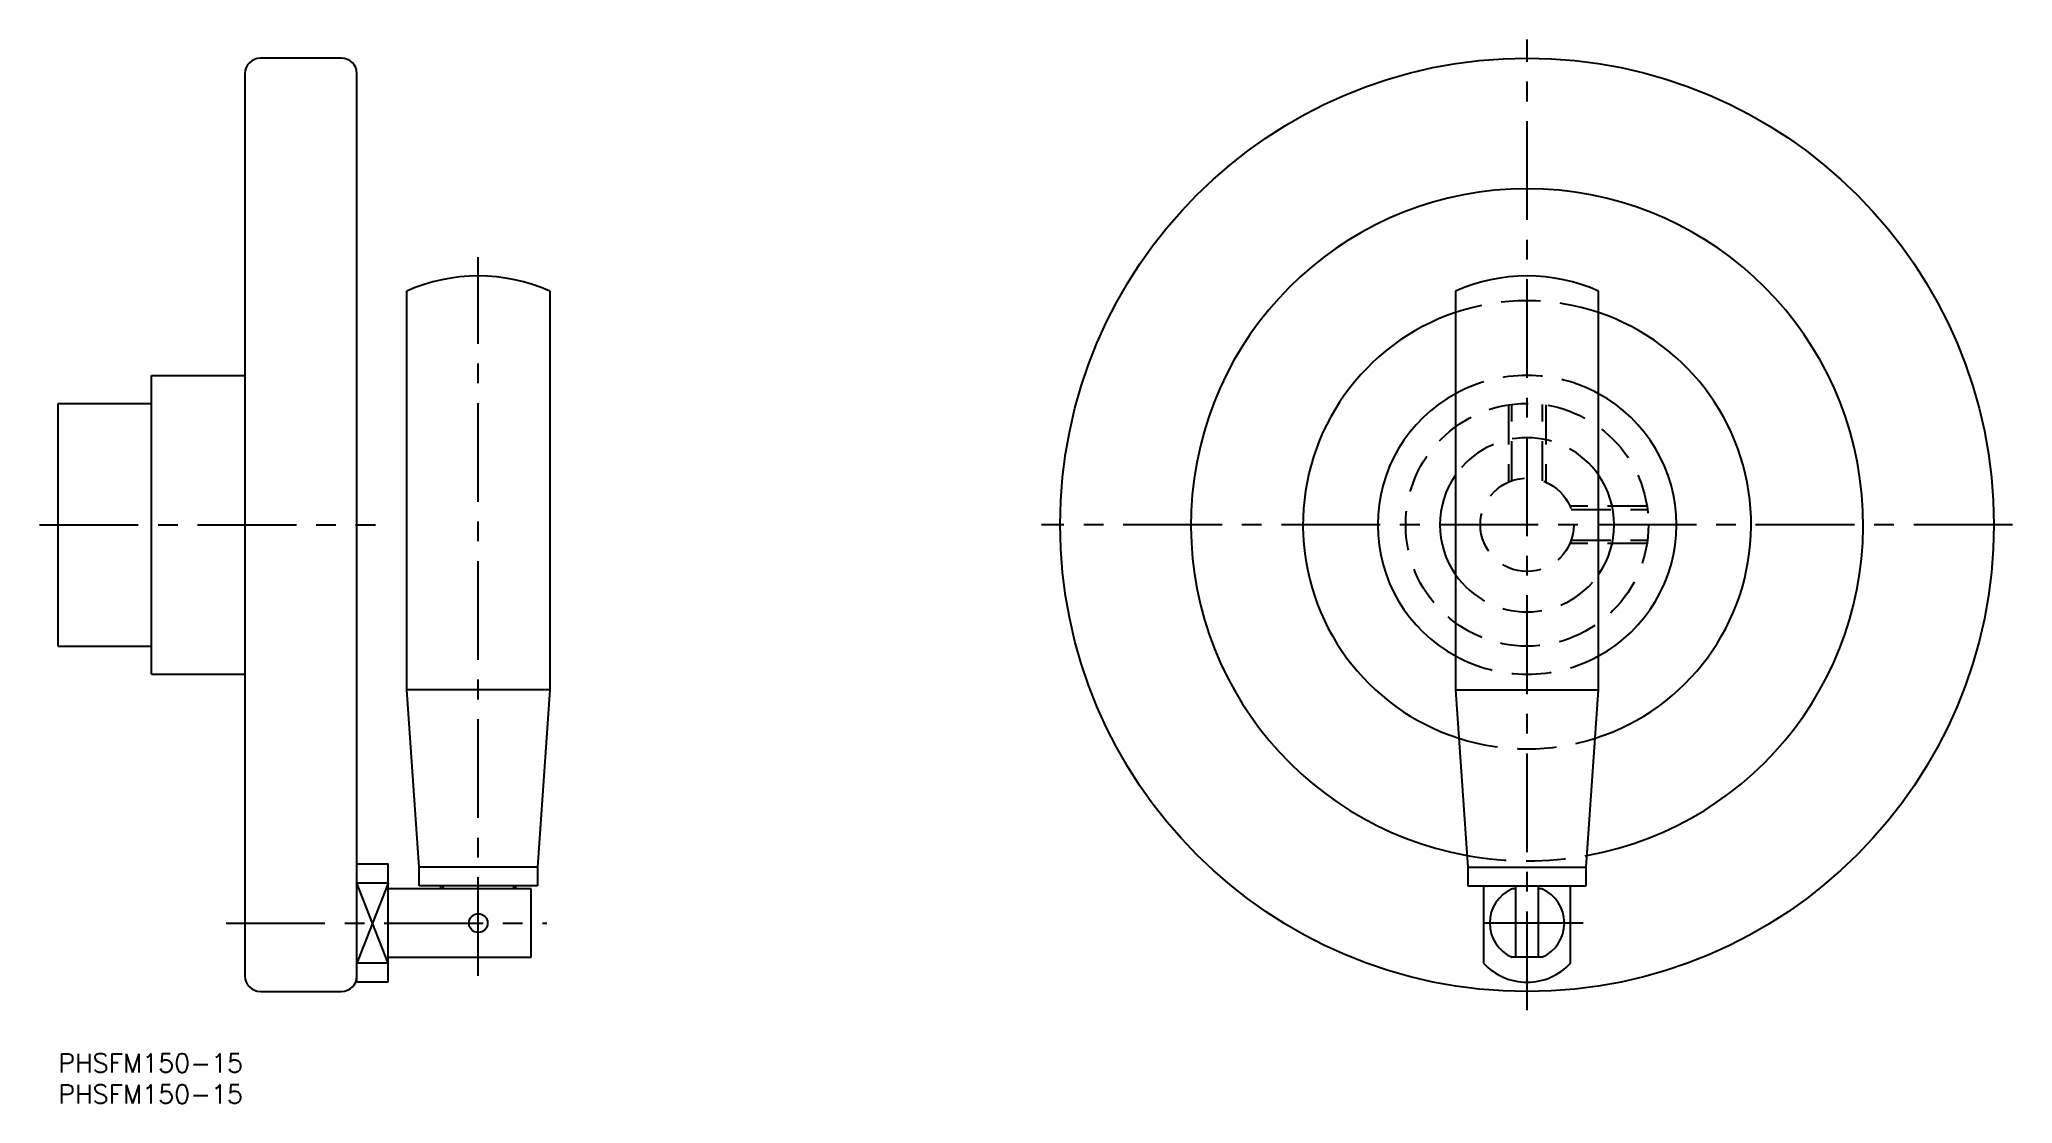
# Model space of a CAD drawing. Extents: x -3 to 314, y -8 to 163.
import ezdxf

# ---------------------------------------------------------------- set-up
doc = ezdxf.new("R2010")
doc.units = 0
doc.header["$LTSCALE"] = 0.5
doc.linetypes.add('CENTER', pattern=[50.8, 31.75, -6.35, 6.35, -6.35])
doc.linetypes.add('DASHED', pattern=[19.05, 12.7, -6.35])
for name, color, linetype in [('MSM_CENTER', 1, 'CENTER'), ('MSM_CONTINUOUS', 7, 'CONTINUOUS'), ('MSM_DASHED', 4, 'DASHED'), ('MSM_NARROW', 5, 'CONTINUOUS'), ('MSM_PART_NUMBER', 7, 'CONTINUOUS')]:
    doc.layers.add(name, color=color, linetype=linetype)
doc.styles.get("Standard").update_dxf_attribs({"font": 'txt.shx', "height": 3, "bigfont": 'bigfont.shx'})

# ---------------------------------------------------------------- blocks, each defined once
blk = doc.blocks.new('*U12')
at = {"layer": 'MSM_PART_NUMBER'}
blk.add_text('PHSFM150-15', height=3, dxfattribs=at).set_placement((0, -3))
blk = doc.blocks.new('*U13')
at = {"layer": 'MSM_PART_NUMBER'}
blk.add_text('PHSFM150-15', height=3, dxfattribs=at).set_placement((0, -8))

msp = doc.modelspace()

# ---------------------------------------------------------------- linework, layer by layer
at = {"layer": 'MSM_CENTER'}
for p, q in [((236, 7), (236, 163)), ((67.5, 12.5), (67.5, 128)), ((-3, 85), (51, 85)), ((314, 85), (158, 85)), ((27, 21), (78.5, 21)), ((245, 21), (227, 21))]:
    msp.add_line(p, q, dxfattribs=at)
at = {"layer": 'MSM_CONTINUOUS'}
for p, q in [((45.5, 160), (32.5, 160)), ((30, 157.5), (30, 12.5)), ((48, 11.5), (48, 157.5)), ((56, 58.5), (56, 122.55)), ((79, 122.55), (79, 58.5)), ((224.5, 122.55), (224.5, 58.5)), ((247.5, 58.5), (247.5, 122.55)), ((15, 61), (15, 109)), ((15, 109), (30, 109)), ((0, 65.5), (0, 104.5)), ((0, 104.5), (15, 104.5)), ((0, 65.5), (15, 65.5)), ((15, 61), (30, 61)), ((58, 30), (56, 58.5)), ((79, 58.5), (56, 58.5)), ((79, 58.5), (77, 30)), ((224.5, 58.5), (226.5, 30)), ((224.5, 58.5), (247.5, 58.5)), ((245.5, 30), (247.5, 58.5)), ((48, 30.5), (53, 30.5)), ((53, 11.5), (53, 30.5)), ((58, 27), (58, 30)), ((77, 30), (58, 30)), ((77, 30), (77, 27)), ((226.5, 30), (226.5, 27)), ((226.5, 30), (245.5, 30)), ((245.5, 27), (245.5, 30)), ((53, 27.42), (48, 27.42)), ((76, 26.5), (53, 26.5)), ((77, 27), (58, 27)), ((61.5, 26.5), (61.5, 27)), ((61.79, 27), (61.79, 26.5)), ((73.21, 26.5), (73.21, 27)), ((73.5, 27), (73.5, 26.5)), ((76, 15.5), (76, 26.5)), ((226.5, 27), (245.5, 27)), ((229, 27), (229, 14.58)), ((234.15, 26.5), (233.6, 26.5)), ((234.15, 27), (234.15, 15.5)), ((237.85, 15.5), (237.85, 27)), ((238.4, 26.5), (237.85, 26.5)), ((243, 14.58), (243, 27)), ((53, 14.58), (48, 14.58)), ((53, 15.5), (76, 15.5)), ((238.4, 15.5), (233.6, 15.5)), ((32.5, 10), (45.5, 10)), ((53, 11.5), (48, 11.5))]:
    msp.add_line(p, q, dxfattribs=at)
for centre, radius in [((236, 85), 75), ((67.5, 21), 1.5)]:
    msp.add_circle(centre, radius, dxfattribs=at)
for centre, radius, start, end in [((32.5, 157.5), 2.5, 90, 180), ((45.5, 157.5), 2.5, 360, 90), ((236, 85), 54, 280.2737, 259.7263), ((67.5, 96.8), 28.2, 65.9332, 114.0668), ((236, 96.8), 28.2, 65.9332, 114.0668), ((236, 85), 36, 108.6293, 252.2868), ((236, 85), 36, 287.7132, 71.3707), ((236, 85), 24, 118.631, 241.369), ((236, 85), 24, 298.631, 61.369), ((236, 85), 14, 145.2281, 214.7719), ((236, 85), 14, 325.2281, 34.7719), ((236, 21), 6, 113.5565, 246.4435), ((236, 21), 6, 293.5565, 66.4435), ((236, 21), 9.5, 222.5369, 317.4631), ((32.5, 12.5), 2.5, 180, 270), ((45.5, 12.5), 2.5, 270, 0)]:
    msp.add_arc(centre, radius, start, end, dxfattribs=at)
at = {"layer": 'MSM_DASHED'}
for p, q in [((233, 104.27), (233, 91.87)), ((233.54, 92.09), (233.54, 104.34)), ((238.46, 92.09), (238.46, 104.34)), ((239, 104.27), (239, 91.87)), ((255.27, 88), (242.87, 88)), ((243.09, 87.46), (255.34, 87.46)), ((243.09, 82.54), (255.34, 82.54)), ((255.27, 82), (242.87, 82))]:
    msp.add_line(p, q, dxfattribs=at)
for radius in [19.5, 7.5]:
    msp.add_circle((236, 85), radius, dxfattribs=at)
for radius, start, end in [(36, 71.3707, 108.6293), (24, 61.369, 118.631), (14, 34.7719, 145.2281), (14, 214.7719, 325.2281), (24, 241.369, 298.631), (36, 252.2868, 287.7132), (54, 259.7263, 280.2737)]:
    msp.add_arc((236, 85), radius, start, end, dxfattribs=at)
at = {"layer": 'MSM_NARROW'}
for p, q in [((53, 14.58), (48, 27.42)), ((53, 27.42), (48, 14.58))]:
    msp.add_line(p, q, dxfattribs=at)

# ---------------------------------------------------------------- block references
at = {"layer": 'MSM_CONTINUOUS'}
for name in ['*U12', '*U13']:
    msp.add_blockref(name, (0, 0), dxfattribs=at)

doc.saveas('drawing.dxf')
